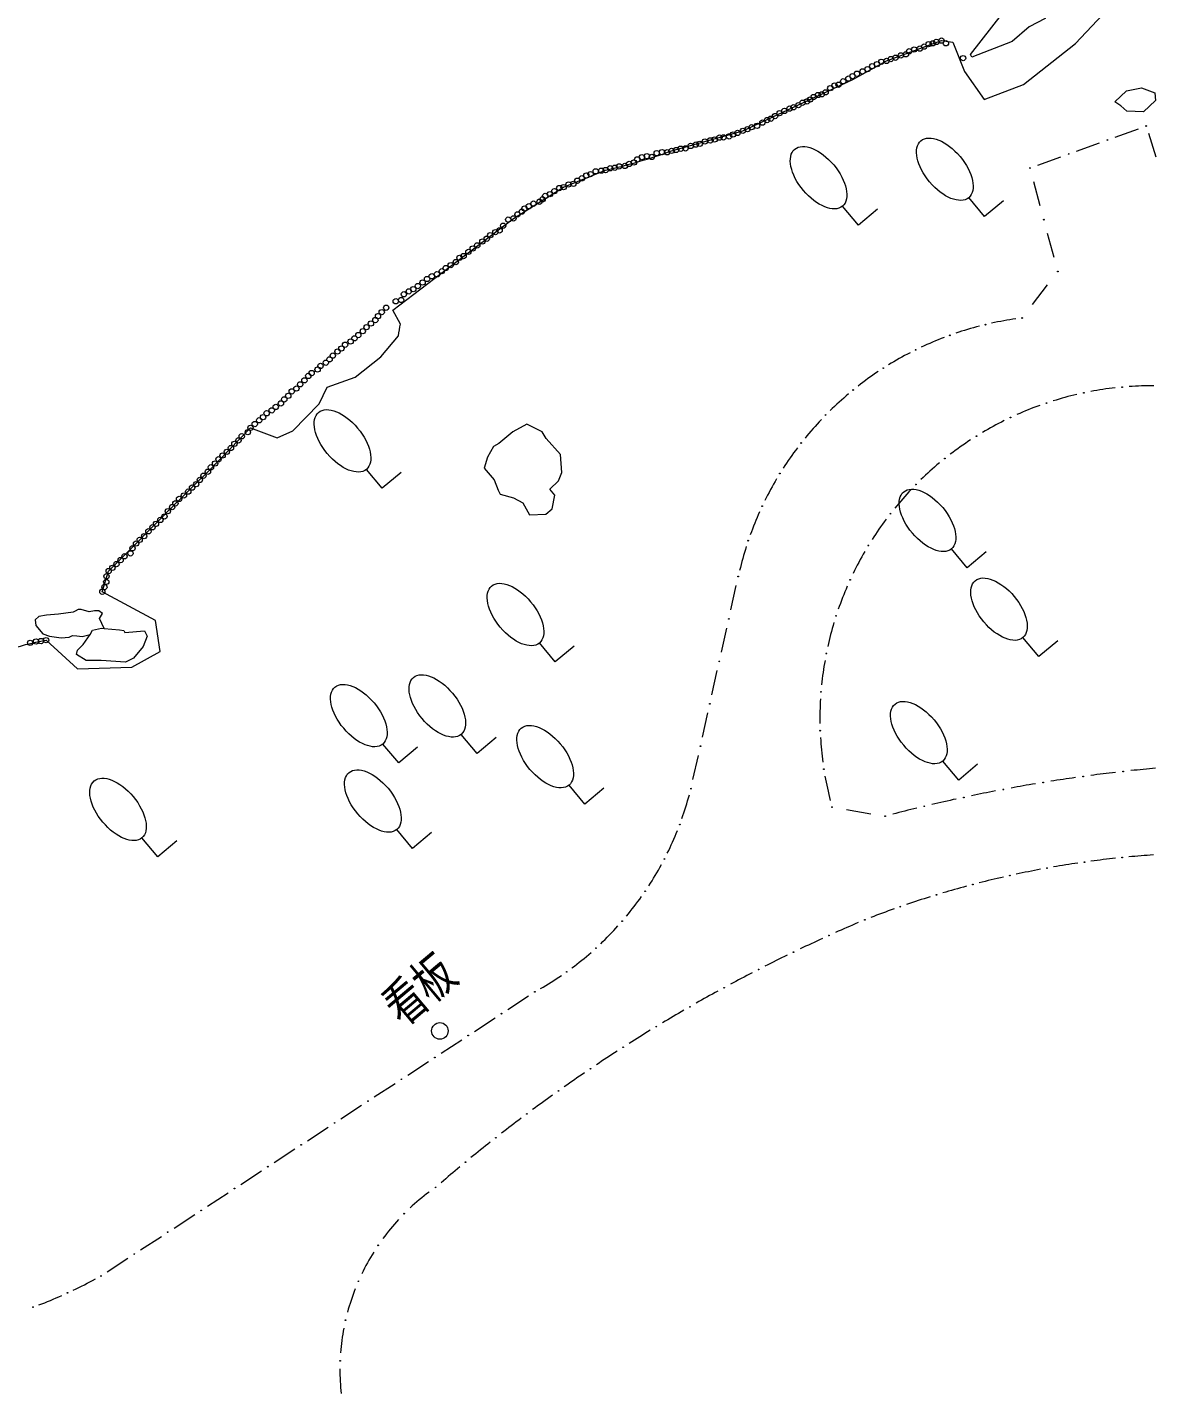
# Model space of a CAD drawing. Header units: metres. Extents: x -10443 to -4073, y -33280 to -26846.
# Drawn here: x -7863.3 to -7840.5, y -29694.75 to -29667.17 of the extents above; entities that cross this region are included whole.
import ezdxf
from ezdxf.enums import TextEntityAlignment as Align

# ---------------------------------------------------------------- set-up
doc = ezdxf.new("R2010")
doc.units = ezdxf.units.M
doc.header["$MEASUREMENT"] = 0
doc.linetypes.add('CONTINUOUS_1', pattern=[0])
doc.linetypes.add('CONTINUOUS_2', pattern=[0])
for name, color, linetype, lineweight in [('園路', 241, 'CONTINUOUS_2', 18), ('木', 254, 'CONTINUOUS_2', 18), ('木材', 241, 'CONTINUOUS_2', 18), ('構造物', 241, 'CONTINUOUS_2', 18), ('石', 241, 'CONTINUOUS_2', 18), ('護岸', 241, 'CONTINUOUS_2', 18)]:
    doc.layers.add(name, color=color, linetype=linetype, lineweight=lineweight)
doc.styles.add('MS Gothic', font='MS Gothic.ttf')

msp = doc.modelspace()

# ---------------------------------------------------------------- hatches: boundary and pattern name
at = {"layer": '園路', "linetype": 'CONTINUOUS_1', "lineweight": 18}
for points in [[(-7840.703, -29669.158, 1), (-7840.718, -29669.158, 1)], [(-7841.484, -29669.441, 1), (-7841.499, -29669.441, 1)], [(-7842.266, -29669.723, 1), (-7842.281, -29669.723, 1)], [(-7843.047, -29670.006, 1), (-7843.062, -29670.006, 1)], [(-7842.767, -29671.05, 1), (-7842.782, -29671.05, 1)], [(-7842.486, -29672.094, 1), (-7842.501, -29672.094, 1)], [(-7843.945, -29673.169, 1), (-7843.96, -29673.169, 1)], [(-7843.206, -29673.035, 1), (-7843.221, -29673.035, 1)], [(-7844.665, -29673.384, 1), (-7844.68, -29673.384, 1)], [(-7845.355, -29673.678, 1), (-7845.37, -29673.678, 1)], [(-7846.009, -29674.048, 1), (-7846.024, -29674.048, 1)], [(-7846.617, -29674.488, 1), (-7846.632, -29674.488, 1)], [(-7841.96, -29674.546, 1), (-7841.975, -29674.546, 1)], [(-7841.186, -29674.43, 1), (-7841.201, -29674.43, 1)], [(-7842.715, -29674.752, 1), (-7842.73, -29674.752, 1)], [(-7847.173, -29674.993, 1), (-7847.188, -29674.993, 1)], [(-7843.441, -29675.045, 1), (-7843.456, -29675.045, 1)], [(-7844.129, -29675.42, 1), (-7844.144, -29675.42, 1)], [(-7847.668, -29675.558, 1), (-7847.683, -29675.558, 1)], [(-7844.768, -29675.872, 1), (-7844.783, -29675.872, 1)], [(-7848.097, -29676.174, 1), (-7848.112, -29676.174, 1)], [(-7845.349, -29676.396, 1), (-7845.364, -29676.396, 1)], [(-7848.454, -29676.834, 1), (-7848.469, -29676.834, 1)], [(-7845.866, -29676.984, 1), (-7845.881, -29676.984, 1)], [(-7848.736, -29677.53, 1), (-7848.751, -29677.53, 1)], [(-7846.311, -29677.628, 1), (-7846.326, -29677.628, 1)], [(-7848.938, -29678.254, 1), (-7848.953, -29678.254, 1)], [(-7846.679, -29678.319, 1), (-7846.694, -29678.319, 1)], [(-7849.129, -29679.11, 1), (-7849.144, -29679.11, 1)], [(-7846.963, -29679.049, 1), (-7846.978, -29679.049, 1)], [(-7847.16, -29679.807, 1), (-7847.175, -29679.807, 1)], [(-7849.32, -29679.967, 1), (-7849.335, -29679.967, 1)], [(-7847.267, -29680.582, 1), (-7847.282, -29680.582, 1)], [(-7849.511, -29680.824, 1), (-7849.526, -29680.824, 1)], [(-7847.284, -29681.365, 1), (-7847.299, -29681.365, 1)], [(-7849.702, -29681.68, 1), (-7849.717, -29681.68, 1)], [(-7847.21, -29682.144, 1), (-7847.225, -29682.144, 1)], [(-7841.974, -29682.292, 1), (-7841.989, -29682.292, 1)], [(-7841.165, -29682.191, 1), (-7841.18, -29682.191, 1)], [(-7849.892, -29682.537, 1), (-7849.907, -29682.537, 1)], [(-7843.584, -29682.553, 1), (-7843.599, -29682.553, 1)], [(-7842.781, -29682.412, 1), (-7842.796, -29682.412, 1)], [(-7845.18, -29682.892, 1), (-7845.195, -29682.892, 1)], [(-7844.384, -29682.713, 1), (-7844.399, -29682.713, 1)], [(-7847.045, -29682.91, 1), (-7847.06, -29682.91, 1)], [(-7845.971, -29683.091, 1), (-7845.986, -29683.091, 1)], [(-7850.119, -29683.262, 1), (-7850.134, -29683.262, 1)], [(-7850.428, -29683.956, 1), (-7850.443, -29683.956, 1)], [(-7841.187, -29683.927, 1), (-7841.202, -29683.927, 1)], [(-7842.704, -29684.141, 1), (-7842.719, -29684.141, 1)], [(-7841.948, -29684.019, 1), (-7841.963, -29684.019, 1)], [(-7844.2, -29684.472, 1), (-7844.215, -29684.472, 1)], [(-7843.455, -29684.292, 1), (-7843.47, -29684.292, 1)], [(-7850.817, -29684.608, 1), (-7850.832, -29684.608, 1)], [(-7844.937, -29684.681, 1), (-7844.952, -29684.681, 1)], [(-7845.665, -29684.919, 1), (-7845.68, -29684.919, 1)], [(-7851.28, -29685.211, 1), (-7851.295, -29685.211, 1)], [(-7846.384, -29685.185, 1), (-7846.399, -29685.185, 1)], [(-7847.106, -29685.502, 1), (-7847.121, -29685.502, 1)], [(-7851.811, -29685.755, 1), (-7851.826, -29685.755, 1)], [(-7847.82, -29685.836, 1), (-7847.835, -29685.836, 1)], [(-7848.526, -29686.187, 1), (-7848.541, -29686.187, 1)], [(-7852.401, -29686.233, 1), (-7852.416, -29686.233, 1)], [(-7853.043, -29686.638, 1), (-7853.058, -29686.638, 1)], [(-7849.224, -29686.555, 1), (-7849.239, -29686.555, 1)], [(-7849.912, -29686.939, 1), (-7849.927, -29686.939, 1)], [(-7853.717, -29687.079, 1), (-7853.732, -29687.079, 1)], [(-7854.391, -29687.52, 1), (-7854.406, -29687.52, 1)], [(-7850.591, -29687.34, 1), (-7850.606, -29687.34, 1)], [(-7851.26, -29687.757, 1), (-7851.275, -29687.757, 1)], [(-7855.066, -29687.962, 1), (-7855.081, -29687.962, 1)], [(-7855.74, -29688.403, 1), (-7855.755, -29688.403, 1)], [(-7851.919, -29688.19, 1), (-7851.934, -29688.19, 1)], [(-7852.567, -29688.639, 1), (-7852.582, -29688.639, 1)], [(-7856.414, -29688.844, 1), (-7856.429, -29688.844, 1)], [(-7853.205, -29689.103, 1), (-7853.22, -29689.103, 1)], [(-7857.088, -29689.285, 1), (-7857.103, -29689.285, 1)], [(-7857.762, -29689.726, 1), (-7857.777, -29689.726, 1)], [(-7853.831, -29689.583, 1), (-7853.846, -29689.583, 1)], [(-7858.436, -29690.168, 1), (-7858.451, -29690.168, 1)], [(-7854.445, -29690.077, 1), (-7854.46, -29690.077, 1)], [(-7859.11, -29690.609, 1), (-7859.125, -29690.609, 1)], [(-7855.048, -29690.586, 1), (-7855.063, -29690.586, 1)], [(-7859.784, -29691.05, 1), (-7859.799, -29691.05, 1)], [(-7855.682, -29691.117, 1), (-7855.697, -29691.117, 1)], [(-7860.458, -29691.491, 1), (-7860.473, -29691.491, 1)], [(-7861.132, -29691.932, 1), (-7861.147, -29691.932, 1)], [(-7856.209, -29691.756, 1), (-7856.224, -29691.756, 1)], [(-7861.806, -29692.374, 1), (-7861.821, -29692.374, 1)], [(-7856.608, -29692.481, 1), (-7856.623, -29692.481, 1)], [(-7862.479, -29692.715, 1), (-7862.494, -29692.715, 1)], [(-7863.176, -29693.005, 1), (-7863.191, -29693.005, 1)], [(-7856.867, -29693.267, 1), (-7856.882, -29693.267, 1)], [(-7856.977, -29694.087, 1), (-7856.992, -29694.087, 1)]]:
    msp.add_hatch(color=241, dxfattribs=at).paths.add_polyline_path(points, flags=0)

# ---------------------------------------------------------------- linework, layer by layer
at = {"layer": '園路', "color": 1, "linetype": 'CONTINUOUS_1', "lineweight": 18}
for p, q in [((-7841.336, -29669.384), (-7840.866, -29669.214)), ((-7840.664, -29669.306), (-7840.512, -29669.782)), ((-7842.118, -29669.667), (-7841.648, -29669.497)), ((-7842.899, -29669.95), (-7842.429, -29669.78)), ((-7842.85, -29670.769), (-7842.98, -29670.286)), ((-7842.569, -29671.813), (-7842.699, -29671.33)), ((-7843.006, -29672.763), (-7842.702, -29672.366)), ((-7849.095, -29678.926), (-7848.987, -29678.438)), ((-7849.286, -29679.783), (-7849.177, -29679.295)), ((-7849.477, -29680.639), (-7849.368, -29680.151)), ((-7849.668, -29681.496), (-7849.559, -29681.008)), ((-7849.859, -29682.353), (-7849.75, -29681.865)), ((-7846.762, -29682.959), (-7846.269, -29683.042)), ((-7853.597, -29686.996), (-7853.179, -29686.722)), ((-7854.271, -29687.437), (-7853.853, -29687.163)), ((-7854.945, -29687.878), (-7854.527, -29687.604)), ((-7855.619, -29688.319), (-7855.201, -29688.045)), ((-7856.293, -29688.76), (-7855.875, -29688.487)), ((-7856.967, -29689.202), (-7856.549, -29688.928)), ((-7857.641, -29689.643), (-7857.223, -29689.369)), ((-7858.315, -29690.084), (-7857.897, -29689.81)), ((-7858.989, -29690.525), (-7858.571, -29690.251)), ((-7859.663, -29690.966), (-7859.245, -29690.693)), ((-7860.337, -29691.408), (-7859.919, -29691.134)), ((-7861.011, -29691.849), (-7860.593, -29691.575)), ((-7861.685, -29692.29), (-7861.267, -29692.016))]:
    msp.add_line(p, q, dxfattribs=at)
for centre in [(-7840.71, -29669.158), (-7841.492, -29669.441), (-7842.273, -29669.723), (-7843.055, -29670.006), (-7842.774, -29671.05), (-7842.494, -29672.094), (-7843.953, -29673.169), (-7843.214, -29673.035), (-7844.672, -29673.384), (-7845.363, -29673.678), (-7846.017, -29674.048), (-7846.625, -29674.488), (-7841.967, -29674.546), (-7841.193, -29674.43), (-7842.723, -29674.752), (-7847.18, -29674.993), (-7843.449, -29675.045), (-7844.136, -29675.42), (-7847.675, -29675.558), (-7844.775, -29675.872), (-7848.104, -29676.174), (-7845.357, -29676.396), (-7848.462, -29676.834), (-7845.874, -29676.984), (-7848.744, -29677.53), (-7846.319, -29677.628), (-7848.945, -29678.254), (-7846.686, -29678.319), (-7849.136, -29679.11), (-7846.97, -29679.049), (-7847.167, -29679.807), (-7849.327, -29679.967), (-7847.275, -29680.582), (-7849.518, -29680.824), (-7847.292, -29681.365), (-7849.709, -29681.68), (-7847.217, -29682.144), (-7841.982, -29682.292), (-7841.172, -29682.191), (-7849.9, -29682.537), (-7843.592, -29682.553), (-7842.788, -29682.412), (-7845.188, -29682.892), (-7844.392, -29682.713), (-7847.052, -29682.91), (-7845.979, -29683.091), (-7850.126, -29683.262), (-7850.436, -29683.956), (-7841.194, -29683.927), (-7842.711, -29684.141), (-7841.955, -29684.019), (-7844.207, -29684.472), (-7843.463, -29684.292), (-7850.825, -29684.608), (-7844.944, -29684.681), (-7845.673, -29684.919), (-7851.288, -29685.211), (-7846.391, -29685.185), (-7847.114, -29685.502), (-7851.818, -29685.755), (-7847.828, -29685.836), (-7848.534, -29686.187), (-7852.408, -29686.233), (-7853.051, -29686.638), (-7849.231, -29686.555), (-7849.92, -29686.939), (-7853.725, -29687.079), (-7854.399, -29687.52), (-7850.599, -29687.34), (-7851.268, -29687.757), (-7855.073, -29687.962), (-7855.747, -29688.403), (-7851.927, -29688.19), (-7852.575, -29688.639), (-7856.421, -29688.844), (-7853.212, -29689.103), (-7857.095, -29689.285), (-7857.769, -29689.726), (-7853.838, -29689.583), (-7858.443, -29690.168), (-7854.453, -29690.077), (-7859.117, -29690.609), (-7855.055, -29690.586), (-7859.791, -29691.05), (-7855.69, -29691.117), (-7860.465, -29691.491), (-7861.139, -29691.932), (-7856.216, -29691.756), (-7861.813, -29692.374), (-7856.615, -29692.481), (-7862.487, -29692.715), (-7863.184, -29693.005), (-7856.874, -29693.267), (-7856.984, -29694.087)]:
    msp.add_circle(centre, 0.0075, dxfattribs=at)
for centre, radius, start, end in [((-7842.393, -29679.694), 6.709, 104.515, 108.7852), ((-7842.393, -29679.694), 6.709, 98.0988, 102.369), ((-7842.393, -29679.694), 6.709, 110.9311, 115.2014), ((-7842.393, -29679.694), 6.709, 117.3473, 121.6175), ((-7842.393, -29679.694), 6.709, 123.7635, 128.0337), ((-7842.393, -29679.694), 6.709, 130.1796, 134.4499), ((-7840.582, -29681.116), 6.714, 103.1151, 107.3819), ((-7840.582, -29681.116), 6.714, 96.4304, 100.6972), ((-7840.582, -29681.116), 6.714, 89.7456, 94.0124), ((-7840.582, -29681.116), 6.714, 109.7999, 114.0667), ((-7842.393, -29679.694), 6.709, 136.5958, 140.866), ((-7840.582, -29681.116), 6.714, 116.4846, 120.7514), ((-7842.393, -29679.694), 6.709, 143.0119, 147.2822), ((-7840.582, -29681.116), 6.714, 123.1694, 127.4362), ((-7840.582, -29681.116), 6.714, 129.8541, 134.121), ((-7842.393, -29679.694), 6.709, 149.4281, 153.6984), ((-7840.582, -29681.116), 6.714, 136.5389, 140.8057), ((-7842.393, -29679.694), 6.709, 155.8443, 160.1145), ((-7840.582, -29681.116), 6.714, 143.2236, 147.4905), ((-7842.393, -29679.694), 6.709, 162.2604, 166.5307), ((-7840.582, -29681.116), 6.714, 149.9084, 154.1752), ((-7840.582, -29681.116), 6.714, 156.5932, 160.86), ((-7840.582, -29681.116), 6.714, 163.2779, 167.5447), ((-7840.582, -29681.116), 6.714, 169.9627, 174.2295), ((-7840.582, -29681.116), 6.714, 176.6474, 180.9142), ((-7840.582, -29681.116), 6.714, 183.3322, 187.599), ((-7840.582, -29681.116), 6.714, 190.0169, 194.2838), ((-7837.465, -29715.266), 33.283, 98.0719, 98.9327), ((-7837.465, -29715.266), 33.283, 96.6676, 97.5283), ((-7837.465, -29715.266), 33.283, 95.2632, 96.1239), ((-7837.465, -29715.266), 33.283, 100.8807, 101.7415), ((-7837.465, -29715.266), 33.283, 99.4763, 100.3371), ((-7856.174, -29680.977), 6.465, 340.4559, 344.887), ((-7837.465, -29715.266), 33.283, 102.2851, 103.1459), ((-7837.465, -29715.266), 33.283, 103.6895, 104.5502), ((-7856.174, -29680.977), 6.465, 333.7199, 338.151), ((-7839.214, -29703.476), 19.649, 96.1717, 97.6297), ((-7839.214, -29703.476), 19.649, 93.9373, 95.3953), ((-7856.174, -29680.977), 6.465, 326.9839, 331.415), ((-7839.214, -29703.476), 19.649, 100.6405, 102.0985), ((-7839.214, -29703.476), 19.649, 98.4061, 99.8641), ((-7839.214, -29703.476), 19.649, 105.1093, 106.5673), ((-7839.214, -29703.476), 19.649, 102.8749, 104.3329), ((-7856.174, -29680.977), 6.465, 320.2478, 324.6789), ((-7839.214, -29703.476), 19.649, 107.3437, 108.8017), ((-7839.214, -29703.476), 19.649, 109.5781, 111.0361), ((-7856.174, -29680.977), 6.465, 313.5118, 317.9429), ((-7833.559, -29715.42), 32.846, 113.2492, 114.1214), ((-7833.559, -29715.42), 32.846, 114.6246, 115.4968), ((-7856.174, -29680.977), 6.465, 306.7758, 311.2069), ((-7833.559, -29715.42), 32.846, 116.0001, 116.8723), ((-7856.174, -29680.977), 6.465, 300.0397, 304.4708), ((-7833.559, -29715.42), 32.846, 117.3756, 118.2478), ((-7833.559, -29715.42), 32.846, 118.7511, 119.6232), ((-7833.559, -29715.42), 32.846, 120.1265, 120.9987), ((-7833.559, -29715.42), 32.846, 121.502, 122.3742), ((-7833.559, -29715.42), 32.846, 122.8775, 123.7497), ((-7833.559, -29715.42), 32.846, 124.2529, 125.1251), ((-7833.559, -29715.42), 32.846, 125.6284, 126.5006), ((-7833.559, -29715.42), 32.846, 127.0039, 127.8761), ((-7833.559, -29715.42), 32.846, 128.3794, 129.2516), ((-7833.559, -29715.42), 32.846, 129.7548, 130.627), ((-7852.515, -29694.267), 4.473, 126.7083, 133.1134), ((-7852.515, -29694.267), 4.473, 137.3256, 143.7308), ((-7852.515, -29694.267), 4.473, 147.943, 154.3481), ((-7866.794, -29683.372), 10.288, 295.463, 298.2477), ((-7866.794, -29683.372), 10.288, 291.2577, 294.0423), ((-7852.515, -29694.267), 4.473, 158.5603, 164.9655), ((-7852.515, -29694.267), 4.473, 169.1777, 175.5828), ((-7852.515, -29694.267), 4.473, 179.795, 186.2002)]:
    msp.add_arc(centre, radius, start, end, dxfattribs=at)
at = {"layer": '木', "color": 1, "linetype": 'CONTINUOUS_1', "lineweight": 18}
for p, q in [((-7843.971, -29670.988), (-7844.292, -29670.605)), ((-7843.588, -29670.667), (-7843.971, -29670.988)), ((-7846.519, -29671.16), (-7846.841, -29670.777)), ((-7846.136, -29670.839), (-7846.519, -29671.16)), ((-7856.133, -29676.473), (-7856.454, -29676.09)), ((-7855.75, -29676.152), (-7856.133, -29676.473)), ((-7844.32, -29678.077), (-7844.641, -29677.694)), ((-7843.936, -29677.756), (-7844.32, -29678.077)), ((-7842.876, -29679.87), (-7843.198, -29679.487)), ((-7842.493, -29679.549), (-7842.876, -29679.87)), ((-7852.64, -29679.978), (-7852.961, -29679.595)), ((-7852.257, -29679.657), (-7852.64, -29679.978)), ((-7854.218, -29681.824), (-7854.539, -29681.441)), ((-7853.835, -29681.502), (-7854.218, -29681.824)), ((-7855.801, -29682.018), (-7856.123, -29681.635)), ((-7855.418, -29681.697), (-7855.801, -29682.018)), ((-7844.494, -29682.362), (-7844.816, -29681.979)), ((-7844.111, -29682.04), (-7844.494, -29682.362)), ((-7852.041, -29682.847), (-7852.362, -29682.464)), ((-7851.658, -29682.526), (-7852.041, -29682.847)), ((-7855.519, -29683.743), (-7855.84, -29683.36)), ((-7855.136, -29683.422), (-7855.519, -29683.743)), ((-7860.664, -29683.912), (-7860.985, -29683.529)), ((-7860.281, -29683.591), (-7860.664, -29683.912))]:
    msp.add_line(p, q, dxfattribs=at)
for centre in [(-7844.774, -29670.031), (-7847.323, -29670.202), (-7856.936, -29675.515), (-7845.123, -29677.12), (-7843.68, -29678.913), (-7853.443, -29679.021), (-7856.605, -29681.061), (-7855.021, -29680.866), (-7845.298, -29681.404), (-7852.844, -29681.89), (-7861.468, -29682.955), (-7856.322, -29682.786)]:
    msp.add_ellipse(centre, major_axis=(-0.482, 0.575), ratio=0.533333, dxfattribs=at)
at = {"layer": '木材', "color": 4, "linetype": 'CONTINUOUS_2', "lineweight": 18}
for centre in [(-7845.018, -29667.489), (-7844.946, -29667.462), (-7844.841, -29667.435), (-7844.752, -29667.489), (-7845.66, -29667.733), (-7845.559, -29667.712), (-7845.494, -29667.65), (-7845.392, -29667.614), (-7845.28, -29667.596), (-7845.192, -29667.555), (-7845.102, -29667.507), (-7846.336, -29668.011), (-7846.24, -29667.951), (-7846.142, -29667.911), (-7846.056, -29667.862), (-7845.954, -29667.845), (-7845.865, -29667.808), (-7845.77, -29667.781), (-7844.405, -29667.788), (-7846.825, -29668.256), (-7846.721, -29668.201), (-7846.639, -29668.152), (-7846.547, -29668.103), (-7846.434, -29668.057), (-7847.424, -29668.574), (-7847.335, -29668.533), (-7847.26, -29668.519), (-7847.181, -29668.479), (-7847.087, -29668.394), (-7847.002, -29668.341), (-7846.921, -29668.325), (-7848.014, -29668.854), (-7847.911, -29668.807), (-7847.829, -29668.781), (-7847.729, -29668.737), (-7847.645, -29668.688), (-7847.555, -29668.662), (-7847.494, -29668.623), (-7848.458, -29669.09), (-7848.362, -29669.038), (-7848.289, -29669.011), (-7848.202, -29668.958), (-7848.111, -29668.9), (-7849.325, -29669.392), (-7849.242, -29669.389), (-7849.13, -29669.368), (-7849.049, -29669.33), (-7848.96, -29669.298), (-7848.85, -29669.255), (-7848.757, -29669.223), (-7848.675, -29669.183), (-7848.566, -29669.155), (-7850.484, -29669.686), (-7850.382, -29669.688), (-7850.291, -29669.661), (-7850.2, -29669.643), (-7850.107, -29669.617), (-7850.01, -29669.611), (-7849.906, -29669.561), (-7849.801, -29669.535), (-7849.723, -29669.519), (-7849.62, -29669.472), (-7849.508, -29669.449), (-7849.422, -29669.431), (-7851.347, -29669.974), (-7851.233, -29669.965), (-7851.15, -29669.924), (-7851.052, -29669.896), (-7850.983, -29669.833), (-7850.889, -29669.788), (-7850.791, -29669.767), (-7850.69, -29669.784), (-7850.592, -29669.706), (-7852.101, -29670.214), (-7852.012, -29670.158), (-7851.926, -29670.13), (-7851.824, -29670.074), (-7851.709, -29670.06), (-7851.622, -29670.049), (-7851.531, -29670.011), (-7851.438, -29670.001), (-7852.658, -29670.475), (-7852.558, -29670.412), (-7852.471, -29670.394), (-7852.372, -29670.34), (-7852.274, -29670.326), (-7852.194, -29670.264), (-7853.175, -29670.779), (-7853.079, -29670.725), (-7852.957, -29670.687), (-7852.896, -29670.637), (-7852.842, -29670.57), (-7852.747, -29670.535), (-7853.589, -29671.048), (-7853.483, -29671.023), (-7853.402, -29670.944), (-7853.315, -29670.886), (-7853.261, -29670.824), (-7853.848, -29671.301), (-7853.763, -29671.267), (-7853.691, -29671.171), (-7854.306, -29671.631), (-7854.215, -29671.568), (-7854.111, -29671.49), (-7854.023, -29671.435), (-7853.952, -29671.362), (-7854.648, -29671.906), (-7854.574, -29671.82), (-7854.491, -29671.784), (-7854.394, -29671.7), (-7855.028, -29672.152), (-7854.929, -29672.09), (-7854.849, -29672.025), (-7854.75, -29671.967), (-7855.507, -29672.452), (-7855.415, -29672.389), (-7855.319, -29672.318), (-7855.229, -29672.247), (-7855.134, -29672.193), (-7855.861, -29672.697), (-7855.751, -29672.671), (-7855.696, -29672.556), (-7855.597, -29672.497), (-7856.219, -29672.997), (-7856.144, -29672.916), (-7856.053, -29672.827), (-7856.45, -29673.219), (-7856.361, -29673.145), (-7856.272, -29673.077), (-7856.772, -29673.509), (-7856.693, -29673.445), (-7856.616, -29673.38), (-7856.526, -29673.3), (-7857.131, -29673.794), (-7857.036, -29673.711), (-7856.957, -29673.65), (-7856.884, -29673.575), (-7857.438, -29674.075), (-7857.379, -29674.002), (-7857.273, -29673.937), (-7857.196, -29673.869), (-7857.79, -29674.374), (-7857.704, -29674.293), (-7857.626, -29674.204), (-7857.558, -29674.147), (-7858.031, -29674.606), (-7857.96, -29674.517), (-7857.867, -29674.459), (-7858.364, -29674.899), (-7858.284, -29674.83), (-7858.179, -29674.758), (-7858.111, -29674.677), (-7858.708, -29675.175), (-7858.617, -29675.1), (-7858.54, -29675.037), (-7858.467, -29674.958), (-7858.971, -29675.423), (-7858.847, -29675.34), (-7858.794, -29675.252), (-7859.27, -29675.736), (-7859.188, -29675.659), (-7859.118, -29675.575), (-7859.035, -29675.506), (-7859.508, -29675.972), (-7859.44, -29675.886), (-7859.356, -29675.81), (-7859.816, -29676.304), (-7859.743, -29676.219), (-7859.653, -29676.139), (-7859.592, -29676.049), (-7860.049, -29676.539), (-7859.973, -29676.459), (-7859.889, -29676.389), (-7860.374, -29676.851), (-7860.31, -29676.778), (-7860.235, -29676.687), (-7860.137, -29676.617), (-7860.613, -29677.111), (-7860.53, -29677.041), (-7860.462, -29676.934), (-7860.855, -29677.341), (-7860.772, -29677.259), (-7860.701, -29677.19), (-7861.176, -29677.683), (-7861.103, -29677.588), (-7861.031, -29677.514), (-7860.941, -29677.439), (-7861.415, -29677.921), (-7861.336, -29677.845), (-7861.217, -29677.786), (-7861.7, -29678.249), (-7861.657, -29678.144), (-7861.581, -29678.079), (-7861.498, -29678.003), (-7861.742, -29678.467), (-7861.706, -29678.362), (-7861.785, -29678.561), (-7863.242, -29679.593), (-7863.124, -29679.565), (-7863.023, -29679.556), (-7862.92, -29679.538)]:
    msp.add_circle(centre, 0.0535, dxfattribs=at)
at = {"layer": '構造物', "color": 1, "linetype": 'CONTINUOUS_2', "lineweight": 18}
msp.add_circle((-7854.969, -29687.427), 0.167, dxfattribs=at)
at = {"layer": '石', "color": 4, "linetype": 'CONTINUOUS_2', "lineweight": 18, "flags": 128}
for points in [[(-7844.257, -29667.717), (-7843.607, -29666.887), (-7843.482, -29666.736), (-7843.155, -29666.625), (-7842.884, -29666.616), (-7842.735, -29666.806), (-7842.751, -29666.985), (-7843.068, -29667.159), (-7843.415, -29667.45), (-7844.232, -29667.768)], [(-7861.329, -29679.384), (-7860.934, -29679.349), (-7860.88, -29679.458), (-7860.959, -29679.667), (-7861.155, -29679.901), (-7861.315, -29679.982), (-7861.808, -29679.95), (-7862.108, -29679.947), (-7862.308, -29679.829), (-7862.286, -29679.741), (-7862.175, -29679.627), (-7862.03, -29679.425), (-7861.985, -29679.334), (-7861.803, -29679.298), (-7861.745, -29679.305), (-7861.437, -29679.331), (-7861.349, -29679.342)]]:
    msp.add_lwpolyline(points, close=True, dxfattribs=at)
for points in [[(-7841.34, -29668.672), (-7841.108, -29668.446), (-7840.8, -29668.386), (-7840.537, -29668.492), (-7840.52, -29668.644), (-7840.76, -29668.87), (-7841.101, -29668.862), (-7841.217, -29668.752), (-7841.34, -29668.672)], [(-7853.16, -29677.009), (-7852.83, -29676.995), (-7852.704, -29676.889), (-7852.645, -29676.609), (-7852.747, -29676.487), (-7852.573, -29676.325), (-7852.51, -29676.153), (-7852.535, -29675.792), (-7852.826, -29675.464), (-7852.902, -29675.336), (-7853.212, -29675.175), (-7853.494, -29675.332), (-7853.778, -29675.571), (-7853.887, -29675.631), (-7854.01, -29675.845), (-7854.077, -29676.068), (-7853.873, -29676.302), (-7853.792, -29676.513), (-7853.755, -29676.594), (-7853.481, -29676.665), (-7853.295, -29676.764), (-7853.16, -29677.009)], [(-7863.13, -29679.242), (-7862.987, -29679.408), (-7862.851, -29679.457), (-7862.616, -29679.489), (-7862.454, -29679.48), (-7862.389, -29679.443), (-7862.299, -29679.449), (-7862.189, -29679.466), (-7862.03, -29679.425), (-7861.985, -29679.334), (-7861.803, -29679.298), (-7861.745, -29679.305), (-7861.84, -29679.099), (-7861.78, -29679.003), (-7861.853, -29678.944), (-7861.942, -29678.944), (-7862.053, -29678.967), (-7862.212, -29678.92), (-7862.276, -29678.917), (-7862.331, -29678.952), (-7862.375, -29678.972), (-7862.672, -29679.017), (-7862.91, -29679.032), (-7863.065, -29679.063), (-7863.142, -29679.131), (-7863.13, -29679.242)]]:
    msp.add_lwpolyline(points, dxfattribs=at)
at = {"layer": '護岸', "color": 1, "lineweight": 18, "flags": 128}
msp.add_lwpolyline([(-7868.595, -29568.482, 0.029871), (-7869, -29568.531), (-7869.249, -29568.965, -0.04263), (-7869.389, -29569.279), (-7870.132, -29569.822), (-7870.505, -29569.965), (-7871.156, -29570.005), (-7871.545, -29570.011), (-7872.673, -29569.516, 0.064147), (-7873.074, -29569.335), (-7873.355, -29569.013), (-7873.96, -29568.832), (-7875.508, -29568.368), (-7875.775, -29568.37), (-7875.905, -29568.4), (-7876.185, -29568.196), (-7876.919, -29567.952, 0.030306), (-7877.59, -29567.752), (-7877.98, -29567.699), (-7878.845, -29567.87), (-7880.679, -29568.479), (-7881.065, -29568.744, 0.013808), (-7882.353, -29570.475), (-7882.401, -29570.802), (-7882.751, -29570.921), (-7882.99, -29571.424), (-7884.185, -29572.877, -0.002837), (-7885.309, -29574.665), (-7885.362, -29575.66), (-7886.078, -29575.821), (-7887.497, -29577.832), (-7887.514, -29578.613), (-7888.219, -29578.815), (-7888.535, -29579.252), (-7891.771, -29583.877), (-7893.482, -29586.409), (-7893.717, -29586.803), (-7894.095, -29587.453, 0.206193), (-7894.605, -29589.277), (-7895.828, -29589.915), (-7897.406, -29591.306), (-7897.614, -29591.795), (-7898.13, -29591.726), (-7898.9, -29592.336), (-7899.604, -29593.04), (-7900.335, -29593.024), (-7900.62, -29592.641), (-7902.301, -29592.418), (-7904.072, -29592.463), (-7904.936, -29592.375), (-7906.598, -29591.238), (-7908.054, -29589.857), (-7909.406, -29587.434), (-7910.178, -29586.632), (-7910.6, -29585.943), (-7911.814, -29584.8), (-7916.79, -29587.316), (-7916.016, -29588.494), (-7915.934, -29590.292), (-7914.872, -29592.029), (-7913.061, -29593.219), (-7913.442, -29594.019), (-7913.509, -29594.078), (-7913.613, -29594.394), (-7913.565, -29595.065), (-7913.482, -29595.601), (-7913.547, -29595.7), (-7913.533, -29595.937), (-7913.317, -29596.478), (-7913.19, -29596.987), (-7913.061, -29597.154), (-7912.949, -29597.287), (-7912.882, -29597.338), (-7912.825, -29597.345), (-7912.698, -29597.361), (-7912.758, -29597.771), (-7912.423, -29597.828), (-7912.333, -29598.266), (-7912, -29598.823), (-7911.677, -29599.318), (-7911.311, -29599.643), (-7910.991, -29599.677), (-7910.774, -29599.904), (-7910.044, -29601.105), (-7909.642, -29601.555), (-7909.178, -29602.507), (-7908.906, -29603.458), (-7908.611, -29605.234), (-7908.705, -29606.122, -0.05449), (-7908.828, -29606.758), (-7908.629, -29607.301), (-7908.253, -29607.77), (-7907.925, -29608.423), (-7907.795, -29608.769), (-7907.855, -29609.17), (-7908.086, -29610.002), (-7908.431, -29611.685), (-7908.655, -29612.797), (-7909.604, -29614.611), (-7910.291, -29615.384), (-7911.898, -29616.456), (-7912.989, -29616.978), (-7913.477, -29617.263), (-7914.09, -29617.692), (-7915.816, -29618.29), (-7915.771, -29618.435), (-7916.471, -29618.72), (-7917.178, -29618.875), (-7917.797, -29619.414), (-7919.295, -29620.042), (-7920.532, -29620.694), (-7920.927, -29620.718), (-7921.882, -29621.144), (-7923.4, -29621.284), (-7923.971, -29621.249), (-7924.141, -29621.351), (-7924.832, -29621.747), (-7925.115, -29622.009), (-7925.848, -29622.592), (-7926.118, -29622.655), (-7926.754, -29623.193), (-7927.5, -29623.724), (-7928.092, -29623.973), (-7928.606, -29624.026), (-7929.321, -29624.217, 0.053336), (-7931.424, -29624.537), (-7933.012, -29624.865), (-7933.285, -29625.015), (-7934.365, -29625.551), (-7935.398, -29626.309), (-7935.65, -29626.451, 0.163573), (-7938.102, -29627.144), (-7938.829, -29628.02), (-7939.263, -29628.198), (-7939.862, -29628.126), (-7940.125, -29628.256), (-7941.298, -29629.283), (-7942.749, -29630.051), (-7943.527, -29630.868), (-7944.692, -29632), (-7945.383, -29632.603), (-7945.793, -29633.115), (-7946.393, -29633.457), (-7946.97, -29633.638, -0.199454), (-7947.741, -29634.206), (-7948.46, -29635.048), (-7948.602, -29635.406), (-7948.893, -29635.706), (-7949.142, -29635.949), (-7949.885, -29636.555, 0.147138), (-7950.689, -29638.074), (-7950.691, -29638.689), (-7950.564, -29639.352), (-7950.267, -29640.52, 0.108193), (-7949.829, -29641.537), (-7949.193, -29642.096), (-7948.405, -29642.587), (-7947.553, -29642.982), (-7946.674, -29643.31), (-7944.194, -29644.268), (-7943.745, -29644.369), (-7940.903, -29645.181), (-7939.992, -29645.245), (-7937.726, -29645.657, -0.124988), (-7935.685, -29646.613), (-7934.915, -29647.398, 0.084508), (-7933.94, -29647.892), (-7933.328, -29648.101), (-7932.524, -29648.139, -0.048677), (-7931.991, -29648.065), (-7931.451, -29648.326), (-7930.916, -29648.63), (-7930.522, -29648.843), (-7928.945, -29649.268), (-7927.522, -29649.836, -0.110064), (-7926.338, -29650.654), (-7925.989, -29651.305), (-7925.701, -29651.686), (-7925.511, -29652.01), (-7925.158, -29652.304), (-7924.193, -29652.894), (-7924.219, -29653.507), (-7924.062, -29654.081, -0.097033), (-7922.892, -29655.401), (-7922.527, -29655.905), (-7922.135, -29657.185), (-7922.006, -29657.69), (-7921.808, -29657.834), (-7921.437, -29658.518), (-7921.443, -29659.922), (-7921.759, -29660.076), (-7922.195, -29660.563), (-7922.384, -29661.084, 0.533567), (-7923.201, -29662.506), (-7923.376, -29663.201, 0.085308), (-7922.439, -29665.71), (-7921.618, -29667.041), (-7921.489, -29667.614), (-7921.469, -29668.344, 0.243514), (-7920.76, -29670.341), (-7920.185, -29670.913), (-7919.95, -29671.439), (-7920.021, -29671.625), (-7920.105, -29671.852), (-7920.023, -29672.135), (-7919.806, -29672.437), (-7919.311, -29672.994), (-7919.182, -29673.604), (-7919.411, -29673.791), (-7919.434, -29674.397), (-7919.204, -29674.893), (-7919.03, -29675.386), (-7918.942, -29675.742), (-7918.933, -29676.08), (-7919.068, -29676.251), (-7919.33, -29676.53), (-7919.912, -29676.68), (-7920.392, -29676.963), (-7920.372, -29677.429), (-7919.855, -29678.597), (-7920.012, -29679.811), (-7920.531, -29680.277), (-7920.917, -29680.297), (-7921.286, -29680.552), (-7921.108, -29681.074), (-7922.042, -29681.277), (-7922.355, -29681.36), (-7922.563, -29681.782), (-7922.751, -29681.932), (-7922.86, -29682.066), (-7922.973, -29682.23), (-7923.031, -29682.344), (-7923.185, -29682.626), (-7923.395, -29683.469), (-7923.095, -29685.49), (-7916.539, -29687.802), (-7913.516, -29687.753), (-7911.157, -29686.371), (-7911.279, -29685.962), (-7910.545, -29685.223), (-7908.812, -29684.26), (-7907.921, -29683.844), (-7907.087, -29682.99), (-7905.832, -29682.29), (-7904.774, -29681.922), (-7904.395, -29682.167), (-7903.299, -29681.457), (-7903.231, -29680.751), (-7901.99, -29679.867), (-7901.136, -29680.022), (-7900.382, -29679.73), (-7899.461, -29679.076), (-7899.379, -29678.921), (-7898.782, -29677.995), (-7897.185, -29676.938), (-7895.135, -29675.353), (-7894.717, -29675.28), (-7894.011, -29675.512), (-7893.347, -29675.093), (-7892.837, -29674.539), (-7892.975, -29673.592), (-7892.134, -29672.842), (-7891.448, -29672.559), (-7890.771, -29672.914), (-7889.835, -29672.214), (-7889.475, -29671.951), (-7889.218, -29672.022), (-7888.378, -29671.306), (-7888.28, -29670.967), (-7887.467, -29670.227), (-7887.01, -29670.025), (-7886.139, -29669.179), (-7885.765, -29669.055), (-7885.035, -29669.415), (-7884.652, -29670.002), (-7884.636, -29670.316), (-7884.078, -29670.497), (-7883.837, -29669.538), (-7882.829, -29669.712), (-7882.545, -29670.615), (-7882.24, -29671.171), (-7881.469, -29671.242), (-7881.084, -29670.563), (-7878.781, -29672.073), (-7878.558, -29672.422), (-7878.053, -29672.591), (-7877.551, -29672.509), (-7876.56, -29672.632), (-7875.947, -29672.898), (-7875.621, -29673.35), (-7875.117, -29674.048), (-7872.773, -29675.256), (-7872.601, -29674.979), (-7871.969, -29675.194), (-7871.617, -29675.47), (-7871.356, -29675.834), (-7871.034, -29676.148), (-7870.958, -29676.236), (-7870.426, -29676.832), (-7870.154, -29677.027), (-7870.019, -29677.04), (-7869.869, -29677.193), (-7869.571, -29677.512), (-7868.191, -29679.01), (-7867.21, -29679.786), (-7867.005, -29679.854), (-7865.934, -29680.409), (-7865.579, -29680.426), (-7864.921, -29680.318), (-7864.518, -29680.075, -0.071739), (-7862.92, -29679.538), (-7862.284, -29680.116), (-7861.189, -29680.086), (-7860.614, -29679.769), (-7860.712, -29679.142), (-7861.785, -29678.561), (-7861.657, -29678.144), (-7861.103, -29677.588, -0.005668), (-7859.653, -29676.139), (-7858.794, -29675.252), (-7858.254, -29675.455), (-7857.938, -29675.311), (-7857.404, -29674.768), (-7857.243, -29674.433), (-7856.678, -29674.228), (-7856.161, -29673.821), (-7855.804, -29673.395, -0.003363), (-7855.766, -29673.156), (-7855.921, -29672.879), (-7854.648, -29671.906), (-7853.483, -29671.023), (-7852.471, -29670.394), (-7851.622, -29670.049, 0.029878), (-7850.291, -29669.661), (-7848.85, -29669.255), (-7846.634, -29668.219), (-7845.954, -29667.845), (-7844.841, -29667.435), (-7844.615, -29667.464), (-7844.38, -29668.058), (-7843.98, -29668.622), (-7843.185, -29668.324), (-7842.136, -29667.493), (-7840.605, -29665.862), (-7838.338, -29662.988), (-7838.406, -29662.436, -0.258163), (-7838.793, -29660.393), (-7838.51, -29659.785), (-7838.069, -29658.974, 0.065209), (-7836.912, -29656.279), (-7836.659, -29655.464), (-7835.98, -29654.094), (-7835.353, -29653.05), (-7834.473, -29652.183), (-7834.874, -29651.647), (-7834.426, -29650.698), (-7834.252, -29650.193), (-7833.957, -29649.645), (-7833.855, -29648.665), (-7833.486, -29647.977), (-7832.559, -29646.625), (-7832.129, -29645.714), (-7831.769, -29645.692), (-7831.368, -29645.248), (-7831.063, -29644.96), (-7831.124, -29644.608), (-7831.31, -29644.602), (-7833.187, -29642.596, -0.287103), (-7833.729, -29640.253), (-7833.476, -29639.432), (-7833.301, -29639.16), (-7832.547, -29638.373), (-7832.437, -29637.964), (-7832.176, -29637.805), (-7832.094, -29637.533), (-7831.953, -29637.387), (-7831.739, -29637.277), (-7830.787, -29636.918), (-7830.673, -29636.982), (-7830.557, -29637.032), (-7830.206, -29636.642), (-7829.576, -29636.514), (-7829.231, -29636.384), (-7828.961, -29636.243), (-7828.462, -29636.267), (-7828.307, -29636.149), (-7827.96, -29635.774), (-7827.44, -29635.529), (-7826.741, -29635.564), (-7826.395, -29635.648), (-7826.211, -29635.418), (-7825.864, -29635.19), (-7825.253, -29635.116), (-7824.874, -29635.049), (-7823.648, -29634.951), (-7823.548, -29634.839), (-7822.813, -29634.621), (-7821.931, -29634.555), (-7821.384, -29634.288), (-7820.718, -29634.283), (-7820.375, -29634.211), (-7819.97, -29634.336), (-7819.839, -29634.11), (-7819.27, -29633.892), (-7818.972, -29633.876), (-7818.255, -29633.721), (-7817.997, -29633.796), (-7817.611, -29633.72), (-7817.252, -29633.347), (-7816.733, -29633.118), (-7816.552, -29633.05), (-7816.355, -29633.076), (-7816.071, -29633.172), (-7815.97, -29633.107), (-7815.86, -29632.792), (-7815.353, -29632.474), (-7815.057, -29632.206), (-7814.479, -29631.935), (-7814.345, -29631.973), (-7814.124, -29631.969), (-7814.023, -29631.908), (-7813.881, -29631.476), (-7813.485, -29631.078), (-7813.322, -29631.018), (-7813.185, -29630.946), (-7813.097, -29630.462), (-7812.882, -29630.11), (-7812.699, -29630.045), (-7812.298, -29629.757), (-7812.082, -29628.983), (-7812.074, -29628.843), (-7811.781, -29628.587), (-7811.398, -29628.502), (-7811.214, -29628.326), (-7811.169, -29628.067), (-7811.128, -29627.771), (-7811.151, -29627.426), (-7810.925, -29627.123), (-7810.793, -29626.98), (-7810.652, -29626.768), (-7810.664, -29626.431), (-7810.518, -29626.303), (-7810.337, -29626.188), (-7810.095, -29626.063), (-7810.141, -29625.828), (-7810.117, -29625.528), (-7809.934, -29625.255), (-7809.838, -29625.066), (-7809.509, -29624.752), (-7809.419, -29624.35), (-7809.214, -29624.297), (-7809.249, -29623.998), (-7808.935, -29623.898), (-7809.025, -29623.714), (-7809.025, -29623.541), (-7808.97, -29623.286), (-7808.527, -29622.836), (-7808.115, -29622.087), (-7808.008, -29621.737), (-7807.977, -29621.489), (-7807.363, -29620.464), (-7807.257, -29620.462), (-7807.221, -29619.945), (-7807.042, -29619.569), (-7806.797, -29619.291), (-7806.787, -29618.942), (-7806.681, -29618.528), (-7806.514, -29618.325), (-7806.335, -29618.214), (-7806.37, -29618.032), (-7806.228, -29617.619), (-7805.358, -29615.303), (-7805.212, -29615.039, 0.001291), (-7805.172, -29614.889), (-7804.674, -29612.675), (-7804.446, -29610.637), (-7804.335, -29609.334), (-7804.542, -29608.53), (-7804.705, -29607.562), (-7805.075, -29606.528), (-7805.239, -29605.633, 0.014745), (-7805.646, -29605.063), (-7805.849, -29604.648), (-7806.516, -29604.103), (-7807.214, -29603.764), (-7808.052, -29603.077), (-7809.09, -29602.212), (-7809.861, -29601.783), (-7810.432, -29601.46), (-7811.848, -29600.828), (-7812.732, -29600.534), (-7813.195, -29600.344), (-7813.398, -29600.366), (-7814.402, -29600.187), (-7815.164, -29599.691), (-7816.959, -29598.273, -0.079496), (-7819.118, -29596.718), (-7820.089, -29595.643), (-7820.335, -29595.206), (-7821.178, -29594.046), (-7821.937, -29592.976), (-7822.487, -29592.112), (-7823.338, -29591.094), (-7823.47, -29590.394), (-7824.817, -29586.479), (-7825.057, -29585.849), (-7825.809, -29585.412), (-7826.196, -29584.79), (-7826.154, -29584.582), (-7826.451, -29583.724), (-7826.46, -29582.762), (-7826.439, -29581.798), (-7826.273, -29580.856), (-7825.836, -29579.98), (-7825.696, -29579.494), (-7825.739, -29578.701), (-7825.89, -29578.162), (-7825.963, -29576.263), (-7825.944, -29575.604), (-7825.708, -29573.369), (-7825.798, -29572.338), (-7825.619, -29571.937), (-7825.558, -29571.608), (-7825.516, -29570.319), (-7825.614, -29569.25), (-7825.579, -29568.705), (-7825.549, -29567.747), (-7825.302, -29567.04), (-7824.938, -29565.765), (-7824.683, -29565.124, -0.012514), (-7824.554, -29564.462), (-7824.521, -29563.198), (-7824.434, -29562.748), (-7824.306, -29562.093, -0.005852), (-7824.223, -29561.598), (-7823.787, -29559.421), (-7823.483, -29558.351), (-7823.021, -29557.423, 0.024904), (-7822.646, -29556.301), (-7822.24, -29554.895), (-7821.885, -29553.37), (-7821.536, -29551.16), (-7821.918, -29549.185), (-7822.689, -29546.011), (-7822.995, -29545.234, -0.085214), (-7824.202, -29542.287), (-7824.289, -29540.805), (-7823.991, -29539.451), (-7824.166, -29538.016), (-7828.361, -29535.995), (-7828.571, -29534.946), (-7830.426, -29534.306), (-7830.977, -29534.736), (-7832.506, -29535.568), (-7832.824, -29536.257), (-7833.098, -29536.649), (-7833.228, -29536.794, 0.017968), (-7833.598, -29537.164), (-7834.172, -29537.984), (-7834.515, -29538.88), (-7835.467, -29540.282), (-7835.85, -29540.703), (-7835.98, -29540.74, 0.022894), (-7836.099, -29540.912), (-7836.798, -29541.332), (-7837.283, -29542.141), (-7837.557, -29542.766), (-7837.722, -29542.972), (-7837.976, -29543.555), (-7838.189, -29543.654), (-7838.405, -29544.093), (-7838.919, -29544.597), (-7839.78, -29545.2), (-7839.969, -29545.435, 0.01984), (-7840.269, -29545.443), (-7840.733, -29545.812), (-7841.087, -29546.201), (-7841.298, -29546.263), (-7841.675, -29546.731), (-7841.637, -29546.815), (-7841.648, -29546.919), (-7841.921, -29547.01), (-7842.247, -29547.64), (-7842.268, -29547.82), (-7842.441, -29548.435), (-7843.271, -29549.781, 0.018812), (-7844.069, -29550.388), (-7844.542, -29550.916), (-7845.146, -29551.749), (-7846.05, -29552.552), (-7846.309, -29552.7), (-7846.513, -29552.922), (-7846.705, -29552.981), (-7847.221, -29553.383), (-7847.27, -29553.523), (-7847.292, -29553.655), (-7847.443, -29553.739), (-7847.542, -29553.668), (-7848.214, -29554.266), (-7848.226, -29554.359), (-7848.282, -29554.435), (-7848.584, -29554.534), (-7849.39, -29555.001), (-7849.533, -29555.275, 0.004378), (-7849.591, -29555.189), (-7850.344, -29555.541), (-7850.945, -29555.992), (-7850.899, -29556.059), (-7850.983, -29556.226), (-7851.688, -29556.743), (-7852.305, -29557.455), (-7852.914, -29558.489), (-7852.965, -29558.787), (-7853.409, -29559.346, 0.004103), (-7853.675, -29559.451), (-7853.846, -29559.598), (-7854.127, -29559.728), (-7854.404, -29559.758), (-7854.435, -29559.864), (-7854.709, -29559.951), (-7855.451, -29560.562), (-7856.458, -29561.198), (-7857.064, -29561.628), (-7857.453, -29561.898), (-7857.667, -29562.115), (-7857.686, -29562.235), (-7857.92, -29562.396), (-7858.432, -29562.903), (-7858.624, -29562.993), (-7858.793, -29563.351), (-7859.81, -29564.005), (-7860.233, -29564.423), (-7860.709, -29564.747), (-7861.111, -29564.853), (-7861.6, -29565.04), (-7862.201, -29565.472), (-7862.597, -29565.574), (-7863.054, -29566.009), (-7863.731, -29566.374), (-7864.033, -29566.496), (-7864.623, -29566.969, -0.003909), (-7864.781, -29567.052), (-7865.202, -29567.249), (-7865.702, -29567.398), (-7866.014, -29567.624), (-7866.723, -29567.905), (-7867.435, -29568.088), (-7867.454, -29568.214), (-7868.424, -29568.362)], format="xyb", dxfattribs=at)

# ---------------------------------------------------------------- texts
at = {"layer": '構造物', "style": 'MS Gothic'}
msp.add_text('看板', height=0.75, rotation=40, dxfattribs=at).set_placement((-7855.72, -29687.357), (-7854.571, -29686.392), align=Align.FIT)

doc.saveas('drawing.dxf')
